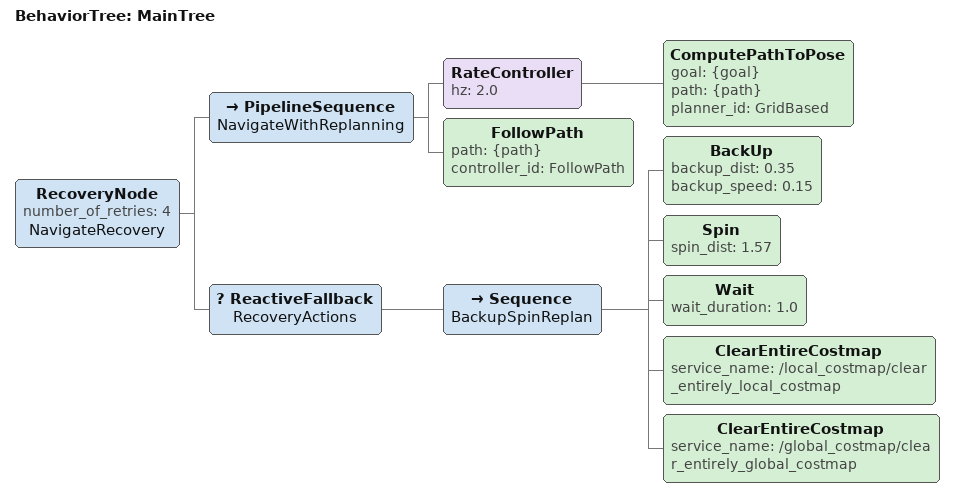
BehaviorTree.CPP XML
<?xml version="1.0" encoding="UTF-8"?>
<root main_tree_to_execute="MainTree">
  <BehaviorTree ID="MainTree">

    <RecoveryNode number_of_retries="4" name="NavigateRecovery">
      <!-- Normal navigate loop -->
      <PipelineSequence name="NavigateWithReplanning">
        <RateController hz="2.0">
          <ComputePathToPose goal="{goal}" path="{path}" planner_id="GridBased"/>
        </RateController>
        <FollowPath path="{path}" controller_id="FollowPath"/>
      </PipelineSequence>

      <!-- Recovery actions when FollowPath/ComputePath fails or progress checker triggers -->
      <ReactiveFallback name="RecoveryActions">
        <Sequence name="BackupSpinReplan">
          <BackUp backup_dist="0.35" backup_speed="0.15"/>
          <Spin spin_dist="1.57"/>
          <Wait wait_duration="1.0"/>
          <ClearEntireCostmap service_name="/local_costmap/clear_entirely_local_costmap"/>
          <ClearEntireCostmap service_name="/global_costmap/clear_entirely_global_costmap"/>
        </Sequence>
      </ReactiveFallback>
    </RecoveryNode>

  </BehaviorTree>
</root>
